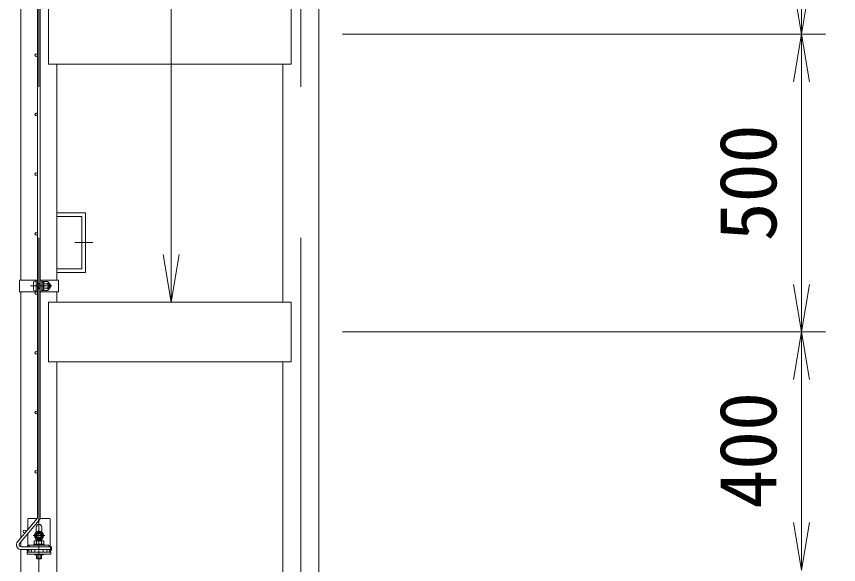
# Model space of a CAD drawing. Units: millimetres, scale not verified. Extents: x -8400 to 8400, y -5940 to 5940.
# Drawn here: x -2598 to -1216, y -3359 to -2438 of the extents above; entities that cross this region are included whole.
import ezdxf
from ezdxf.enums import TextEntityAlignment as Align

# ---------------------------------------------------------------- set-up
doc = ezdxf.new("R2010")
doc.units = ezdxf.units.MM
doc.header["$LTSCALE"] = 40
doc.linetypes.add('USER1', pattern=[50.8, 31.75, -6.35, 6.35, -6.35])
for name, color, linetype, lineweight in [('0-1_D-STR1', 1, 'Continuous', 18), ('0-2_D-BMK', 2, 'USER1', 13), ('0-3_D-STR3', 3, 'Continuous', 13), ('0-4_D-STR-DIM', 7, 'Continuous', 9), ('0-5_D-STR-TXT', 7, 'Continuous', 9), ('0-6_0', 7, 'Continuous', 9), ('0-7_D-STR2', 7, 'Continuous', 9)]:
    doc.layers.add(name, color=color, linetype=linetype, lineweight=lineweight)
doc.styles.add('ＭＳ ゴシック', font='')
doc.styles.get('ＭＳ ゴシック').set_extended_font_data('MS Gothic')

# ---------------------------------------------------------------- blocks, each defined once
blk = doc.blocks.new('_Open')
at = {"layer": '0-6_0'}
blk.add_line((-40, 6.67), (0, 0), dxfattribs=at)
blk.add_lwpolyline([(-40, -6.67), (0, 0), (-40, 0)], dxfattribs=at)

msp = doc.modelspace()

# ---------------------------------------------------------------- linework, layer by layer
at = {"layer": '0-1_D-STR1'}
for p, q in [((-2090.34, -4068.22), (-2090.34, 3140.78)), ((-2590.84, -2400.97), (-2590.84, -2880.97)), ((-2544.59, -2418.22), (-2544.59, -2518.22)), ((-2136.59, -2418.22), (-2136.59, -2518.22)), ((-2136.59, -2518.22), (-2544.59, -2518.22)), ((-2530.34, -2880.97), (-2530.34, -2518.22)), ((-2150.84, -2518.22), (-2150.84, -2918.22)), ((-2590.84, -2900.97), (-2590.84, -3313.68)), ((-2530.34, -2918.22), (-2530.34, -2900.97)), ((-2136.59, -2918.22), (-2544.59, -2918.22)), ((-2544.59, -2918.22), (-2544.59, -3018.22)), ((-2136.59, -2918.22), (-2136.59, -3018.22)), ((-2136.59, -3018.22), (-2544.59, -3018.22)), ((-2530.34, -4068.22), (-2530.34, -3018.22)), ((-2150.84, -3018.22), (-2150.84, -4068.22)), ((-2590.84, -3320.68), (-2590.84, -3329.2)), ((-2590.84, -3320.68), (-2590.84, -3329.22)), ((-2590.84, -3320.68), (-2590.84, -3329.2)), ((-2590.84, -3333.71), (-2590.84, -4068.22))]:
    msp.add_line(p, q, dxfattribs=at)
at = {"layer": '0-2_D-BMK'}
for p, q in [((-2560.59, -4080.22), (-2560.59, 4646.78)), ((-2120.59, -4080.22), (-2120.59, 3162.78)), ((-2500.36, -2818.22), (-2470.32, -2818.22)), ((-2575.01, -2890.97), (-2538.82, -2890.97)), ((-2570.28, -3310.22), (-2550.9, -3310.22))]:
    msp.add_line(p, q, dxfattribs=at)
at = {"layer": '0-3_D-STR3'}
for p, q in [((-2530.34, -2768.22), (-2482.34, -2768.22)), ((-2530.34, -2774.22), (-2488.34, -2774.22)), ((-2488.34, -2862.22), (-2488.34, -2774.22)), ((-2482.34, -2868.22), (-2482.34, -2768.22)), ((-2530.34, -2862.22), (-2488.34, -2862.22)), ((-2530.34, -2868.22), (-2482.34, -2868.22)), ((-2593.14, -2880.97), (-2562.84, -2880.97)), ((-2593.14, -2880.97), (-2593.14, -2900.97)), ((-2569.94, -2884.47), (-2569.94, -2897.47)), ((-2565.14, -2900.97), (-2565.14, -2880.97)), ((-2565.14, -2882.97), (-2565.14, -2898.97)), ((-2562.84, -2900.97), (-2562.84, -2880.97)), ((-2562.84, -2886.97), (-2558.34, -2886.97)), ((-2562.84, -2887.64), (-2558.34, -2887.64)), ((-2558.34, -2880.97), (-2528.04, -2880.97)), ((-2558.34, -2900.97), (-2558.34, -2880.97)), ((-2556.04, -2900.97), (-2556.04, -2880.97)), ((-2556.04, -2882.47), (-2556.04, -2883.91)), ((-2555.54, -2882.47), (-2556.04, -2882.47)), ((-2556.04, -2886.97), (-2555.24, -2886.97)), ((-2556.04, -2887.64), (-2555.24, -2887.64)), ((-2555.85, -2884.49), (-2555.13, -2885.5)), ((-2555.54, -2882.47), (-2555.54, -2883.91)), ((-2555.44, -2884.2), (-2555.03, -2884.78)), ((-2555.24, -2886.47), (-2554.85, -2883.3)), ((-2555.24, -2886.47), (-2555.24, -2895.47)), ((-2553.08, -2883.22), (-2554.75, -2883.22)), ((-2553.04, -2890.97), (-2553.04, -2883.24)), ((-2546.24, -2887.21), (-2553.04, -2887.21)), ((-2552.94, -2883.46), (-2552.99, -2883.29)), ((-2546.24, -2883.46), (-2552.94, -2883.46)), ((-2543.74, -2885.97), (-2543.74, -2895.97)), ((-2543.74, -2886.97), (-2542.14, -2886.97)), ((-2543.74, -2887.64), (-2541.81, -2887.64)), ((-2542.14, -2886.97), (-2542.14, -2894.97)), ((-2528.04, -2880.97), (-2528.04, -2900.97)), ((-2593.14, -2900.97), (-2562.84, -2900.97)), ((-2562.84, -2894.29), (-2558.34, -2894.29)), ((-2562.84, -2894.97), (-2558.34, -2894.97)), ((-2558.34, -2900.97), (-2528.04, -2900.97)), ((-2556.04, -2894.29), (-2555.24, -2894.29)), ((-2556.04, -2894.97), (-2555.24, -2894.97)), ((-2556.04, -2898.03), (-2556.04, -2899.47)), ((-2555.85, -2897.45), (-2555.13, -2896.44)), ((-2555.44, -2897.74), (-2555.03, -2897.16)), ((-2555.24, -2895.47), (-2554.85, -2898.63)), ((-2553.11, -2898.72), (-2554.75, -2898.72)), ((-2553.04, -2890.97), (-2553.04, -2898.69)), ((-2546.24, -2894.72), (-2553.04, -2894.72)), ((-2546.24, -2898.47), (-2552.94, -2898.47)), ((-2543.74, -2894.29), (-2541.81, -2894.29)), ((-2543.74, -2894.97), (-2542.14, -2894.97)), ((-2579.59, -3300.27), (-2579.59, -3282.92)), ((-2563.77, -3281.42), (-2578.09, -3281.42)), ((-2543.09, -3281.42), (-2558.7, -3281.42)), ((-2541.59, -3327.68), (-2541.59, -3282.92)), ((-2565.09, -3303.91), (-2565.09, -3295.92)), ((-2556.09, -3303.91), (-2556.09, -3295.92)), ((-2579.59, -3327.18), (-2579.59, -3307.27)), ((-2565.09, -3319.42), (-2565.09, -3316.53)), ((-2556.09, -3319.42), (-2556.09, -3316.53)), ((-2544.09, -3326.02), (-2577.09, -3326.02)), ((-2577.09, -3326.02), (-2577.09, -3329.22)), ((-2544.09, -3329.22), (-2577.09, -3329.22)), ((-2552.09, -3324.42), (-2569.09, -3324.42)), ((-2569.09, -3324.42), (-2569.09, -3326.02)), ((-2569.09, -3326.02), (-2552.09, -3326.02)), ((-2568.69, -3319.92), (-2568.69, -3324.42)), ((-2568.69, -3324.42), (-2552.49, -3324.42)), ((-2566.82, -3318.92), (-2554.48, -3318.92)), ((-2564.64, -3319.92), (-2564.64, -3324.42)), ((-2556.54, -3319.92), (-2556.54, -3324.42)), ((-2552.49, -3319.92), (-2552.49, -3324.42)), ((-2552.09, -3326.02), (-2552.09, -3324.42)), ((-2544.09, -3326.02), (-2544.09, -3329.22)), ((-2581.84, -3333.72), (-2581.84, -3334.52)), ((-2580.59, -3338.22), (-2579.59, -3335.02)), ((-2580.59, -3341.42), (-2580.59, -3338.22)), ((-2540.59, -3338.22), (-2580.59, -3338.22)), ((-2540.59, -3341.42), (-2580.59, -3341.42)), ((-2579.59, -3335.02), (-2579.59, -3334.52)), ((-2567.59, -3338.22), (-2567.59, -3333.72)), ((-2564.59, -3342.42), (-2564.59, -3348.22)), ((-2563.91, -3342.42), (-2563.91, -3349.42)), ((-2557.27, -3342.42), (-2557.27, -3349.42)), ((-2556.59, -3342.42), (-2556.59, -3348.22)), ((-2553.59, -3338.22), (-2553.59, -3333.72)), ((-2553.09, -3342.42), (-2553.09, -3341.42)), ((-2542.54, -3333.72), (-2542.54, -3334.52)), ((-2542.54, -3334.52), (-2539.34, -3334.52)), ((-2541.59, -3335.02), (-2541.59, -3334.52)), ((-2540.59, -3338.22), (-2541.59, -3335.02)), ((-2540.59, -3341.42), (-2540.59, -3338.22)), ((-2539.34, -3332.22), (-2539.34, -3334.52)), ((-2564.59, -3348.22), (-2556.59, -3348.22)), ((-2564.59, -3348.22), (-2563.91, -3349.42)), ((-2563.91, -3349.42), (-2557.27, -3349.42)), ((-2557.27, -3349.42), (-2556.59, -3348.22))]:
    msp.add_line(p, q, dxfattribs=at)
for points in [[(-2555.54, -2898.03), (-2555.54, -2899.47), (-2556.04, -2899.47)], [(-2578.64, -3333.72), (-2578.64, -3334.52), (-2581.84, -3334.52)], [(-2553.09, -3342.42), (-2568.09, -3342.42), (-2568.09, -3341.42)]]:
    msp.add_lwpolyline(points, dxfattribs=at)
msp.add_lwpolyline([(-2560.59, -3302.71), (-2567.09, -3306.46), (-2567.09, -3313.97), (-2560.59, -3317.72), (-2554.09, -3313.97), (-2554.09, -3306.46)], close=True, dxfattribs=at)
for radius in [7.75, 5, 4.15, 3.65]:
    msp.add_circle((-2560.59, -3310.22), radius, dxfattribs=at)
for centre, radius, start, end in [((-2555.04, -2883.91), 1, 180, 215.53768), ((-2555.04, -2883.91), 0.5, 180, 215.53768), ((-2555.54, -2885.79), 0.5, 33.43373, 35.53768), ((-2554.75, -2883.32), 0.1, 90, 173), ((-2553.08, -2883.32), 0.1, 15, 90), ((-2557.92, -2885.34), 5.32, 339.37322, 22.7756), ((-2573.8, -2890.97), 21.19, 0, 10.20031), ((-2547.26, -2885.34), 2.13, 298.45309, 61.54691), ((-2552, -2890.97), 6.87, 0, 33.09348), ((-2550.51, -2890.22), 8, 32.13463, 57.68315), ((-2549.64, -2890.97), 8.5, 331.92751, 28.07249), ((-2555.04, -2898.03), 1, 144.46232, 180), ((-2555.04, -2898.03), 0.5, 144.46232, 180), ((-2555.54, -2896.15), 0.5, 324.46232, 326.56627), ((-2554.75, -2898.62), 0.1, 187, 270), ((-2553.11, -2898.62), 0.1, 270, 337.2244), ((-2557.92, -2896.59), 5.32, 337.2244, 20.62678), ((-2573.8, -2890.97), 21.19, 349.79969, 0), ((-2552, -2890.97), 6.87, 326.90652, 0), ((-2547.26, -2896.6), 2.13, 298.45309, 61.54691), ((-2550.51, -2891.71), 8, 302.31685, 327.86537), ((-2578.09, -3282.92), 1.5, 90, 180), ((-2543.09, -3282.92), 1.5, 0, 90), ((-2560.59, -3295.92), 4.5, 0, 180), ((-2576.14, -3331.72), 5.7, 99.59407, 153.98563), ((-2566.66, -3321.45), 2.54, 37.21089, 142.78911), ((-2560.59, -3327.62), 8.7, 62.26063, 117.73937), ((-2554.51, -3321.47), 2.55, 37.42505, 142.57495), ((-2545.04, -3332.22), 5.7, 0, 80.40593)]:
    msp.add_arc(centre, radius, start, end, dxfattribs=at)
for centre, start_param, end_param in [((-2565.14, -2884.47), 1.5707963, 3.1415927), ((-2565.14, -2897.47), 3.1415927, 4.712389)]:
    msp.add_ellipse(centre, major_axis=(4.8, 0), ratio=0.3125, start_param=start_param, end_param=end_param, dxfattribs=at)
at = {"layer": '0-4_D-STR-DIM'}
for p, q in [((-2050.34, -2468.22), (-1238.61, -2468.22)), ((-2050.34, -2468.22), (-1238.61, -2468.22)), ((-1278.61, -2888.22), (-1278.61, -2548.22)), ((-2050.34, -2968.22), (-1238.61, -2968.22)), ((-2050.34, -2968.22), (-1238.61, -2968.22)), ((-1278.61, -3288.22), (-1278.61, -3048.22))]:
    msp.add_line(p, q, dxfattribs=at)
at = {"layer": '0-5_D-STR-TXT'}
msp.add_lwpolyline([(-381.93, 931.78), (-2338.46, 931.78), (-2338.46, -2916.22)], dxfattribs=at)
at = {"layer": '0-7_D-STR2'}
for p, q in [((-2562.84, -1427.4), (-2562.84, -3279.03)), ((-2558.34, -1427.4), (-2558.34, -3279.03)), ((-2563.66, -3281.28), (-2596.63, -3320.57)), ((-2560.21, -3284.17), (-2593.18, -3323.47)), ((-2541.34, -3329.22), (-2590.5, -3329.22)), ((-2541.34, -3329.22), (-2541.34, -3333.72)), ((-2541.34, -3333.72), (-2590.5, -3333.72))]:
    msp.add_line(p, q, dxfattribs=at)
for centre in [(-2565.09, -2503.22), (-2565.09, -2603.22), (-2565.09, -2703.22), (-2565.09, -2803.22), (-2565.09, -2903.22), (-2565.09, -3003.22), (-2565.09, -3103.22), (-2565.09, -3203.22), (-2585, -3303.22), (-2575.34, -3335.97), (-2545.34, -3335.97)]:
    msp.add_circle(centre, 2.25, dxfattribs=at)
for centre, radius, start, end in [((-2566.34, -3279.03), 3.5, 320, 0), ((-2566.34, -3279.03), 8, 320, 0), ((-2590.5, -3325.72), 8, 140, 270), ((-2590.5, -3325.72), 3.5, 140, 270)]:
    msp.add_arc(centre, radius, start, end, dxfattribs=at)

# ---------------------------------------------------------------- block references
at = {"layer": '0-4_D-STR-DIM', "xscale": 2, "yscale": 2}
for p, rotation in [((-1278.61, -2468.22), 270), ((-1278.61, -2468.22), 90), ((-1278.61, -2968.22), 270), ((-1278.61, -2968.22), 90), ((-1278.61, -3368.22), 270)]:
    msp.add_blockref('_Open', p, dxfattribs=dict(at, rotation=rotation))
at = {"layer": '0-5_D-STR-TXT', "xscale": 2, "yscale": 2, "rotation": 270}
msp.add_blockref('_Open', (-2338.46, -2918.22), dxfattribs=at)

# ---------------------------------------------------------------- texts
at = {"layer": '0-4_D-STR-DIM', "style": 'ＭＳ ゴシック'}
for s, p in [('500', (-1292.1, -2815.97)), ('400', (-1292.1, -3265.22))]:
    msp.add_text(s, height=96.19, rotation=90, dxfattribs=at).set_placement(p, align=Align.BOTTOM_LEFT)

doc.saveas('drawing.dxf')
